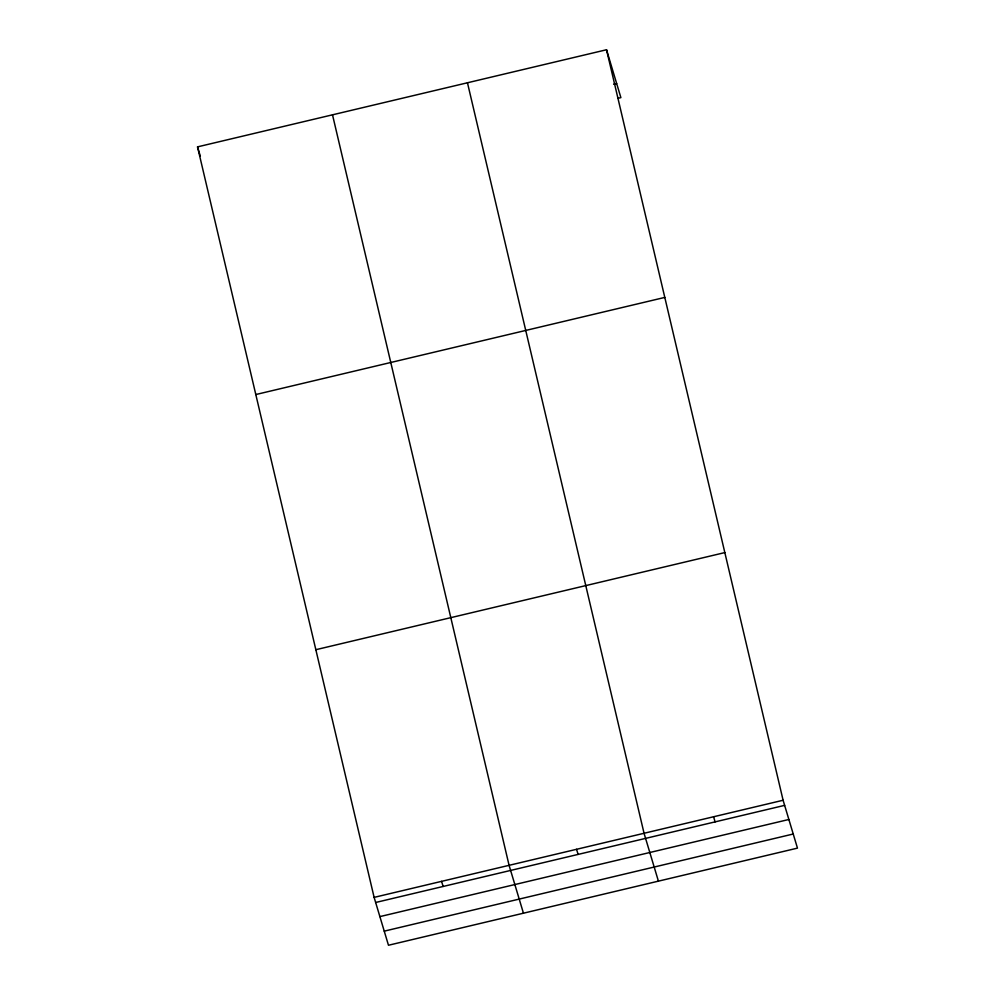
<?xml version="1.0" encoding="UTF-8"?>
<svg xmlns="http://www.w3.org/2000/svg" width="995" height="995" viewBox="0 0 995 995"><rect width="100%" height="100%" fill="white"/><g stroke="black" fill="none" stroke-linecap="round" stroke-linejoin="round"><path stroke-width="1.49" d="M606.527 49.75L783.102 800.254L797.468 848.126L388.473 945.25L374.12 897.378L197.532 146.874L606.527 49.75L620.88 97.622L617.858 98.343M613.629 84.227L616.651 83.518M255.802 394.542L664.797 297.418M315.838 649.71L724.833 552.586M374.12 897.378L783.102 800.254M375.65 902.49L784.645 805.365M379.879 916.606L788.873 819.482M384.244 931.146L793.239 834.009M713.577 816.758L715.106 821.882M658.416 881.147L644.051 833.275L467.463 82.772M576.565 849.307L578.095 854.419M523.445 913.199L509.079 865.327L332.504 114.823M441.593 881.359L443.136 886.47M197.532 146.874L200.343 156.227"/></g></svg>
